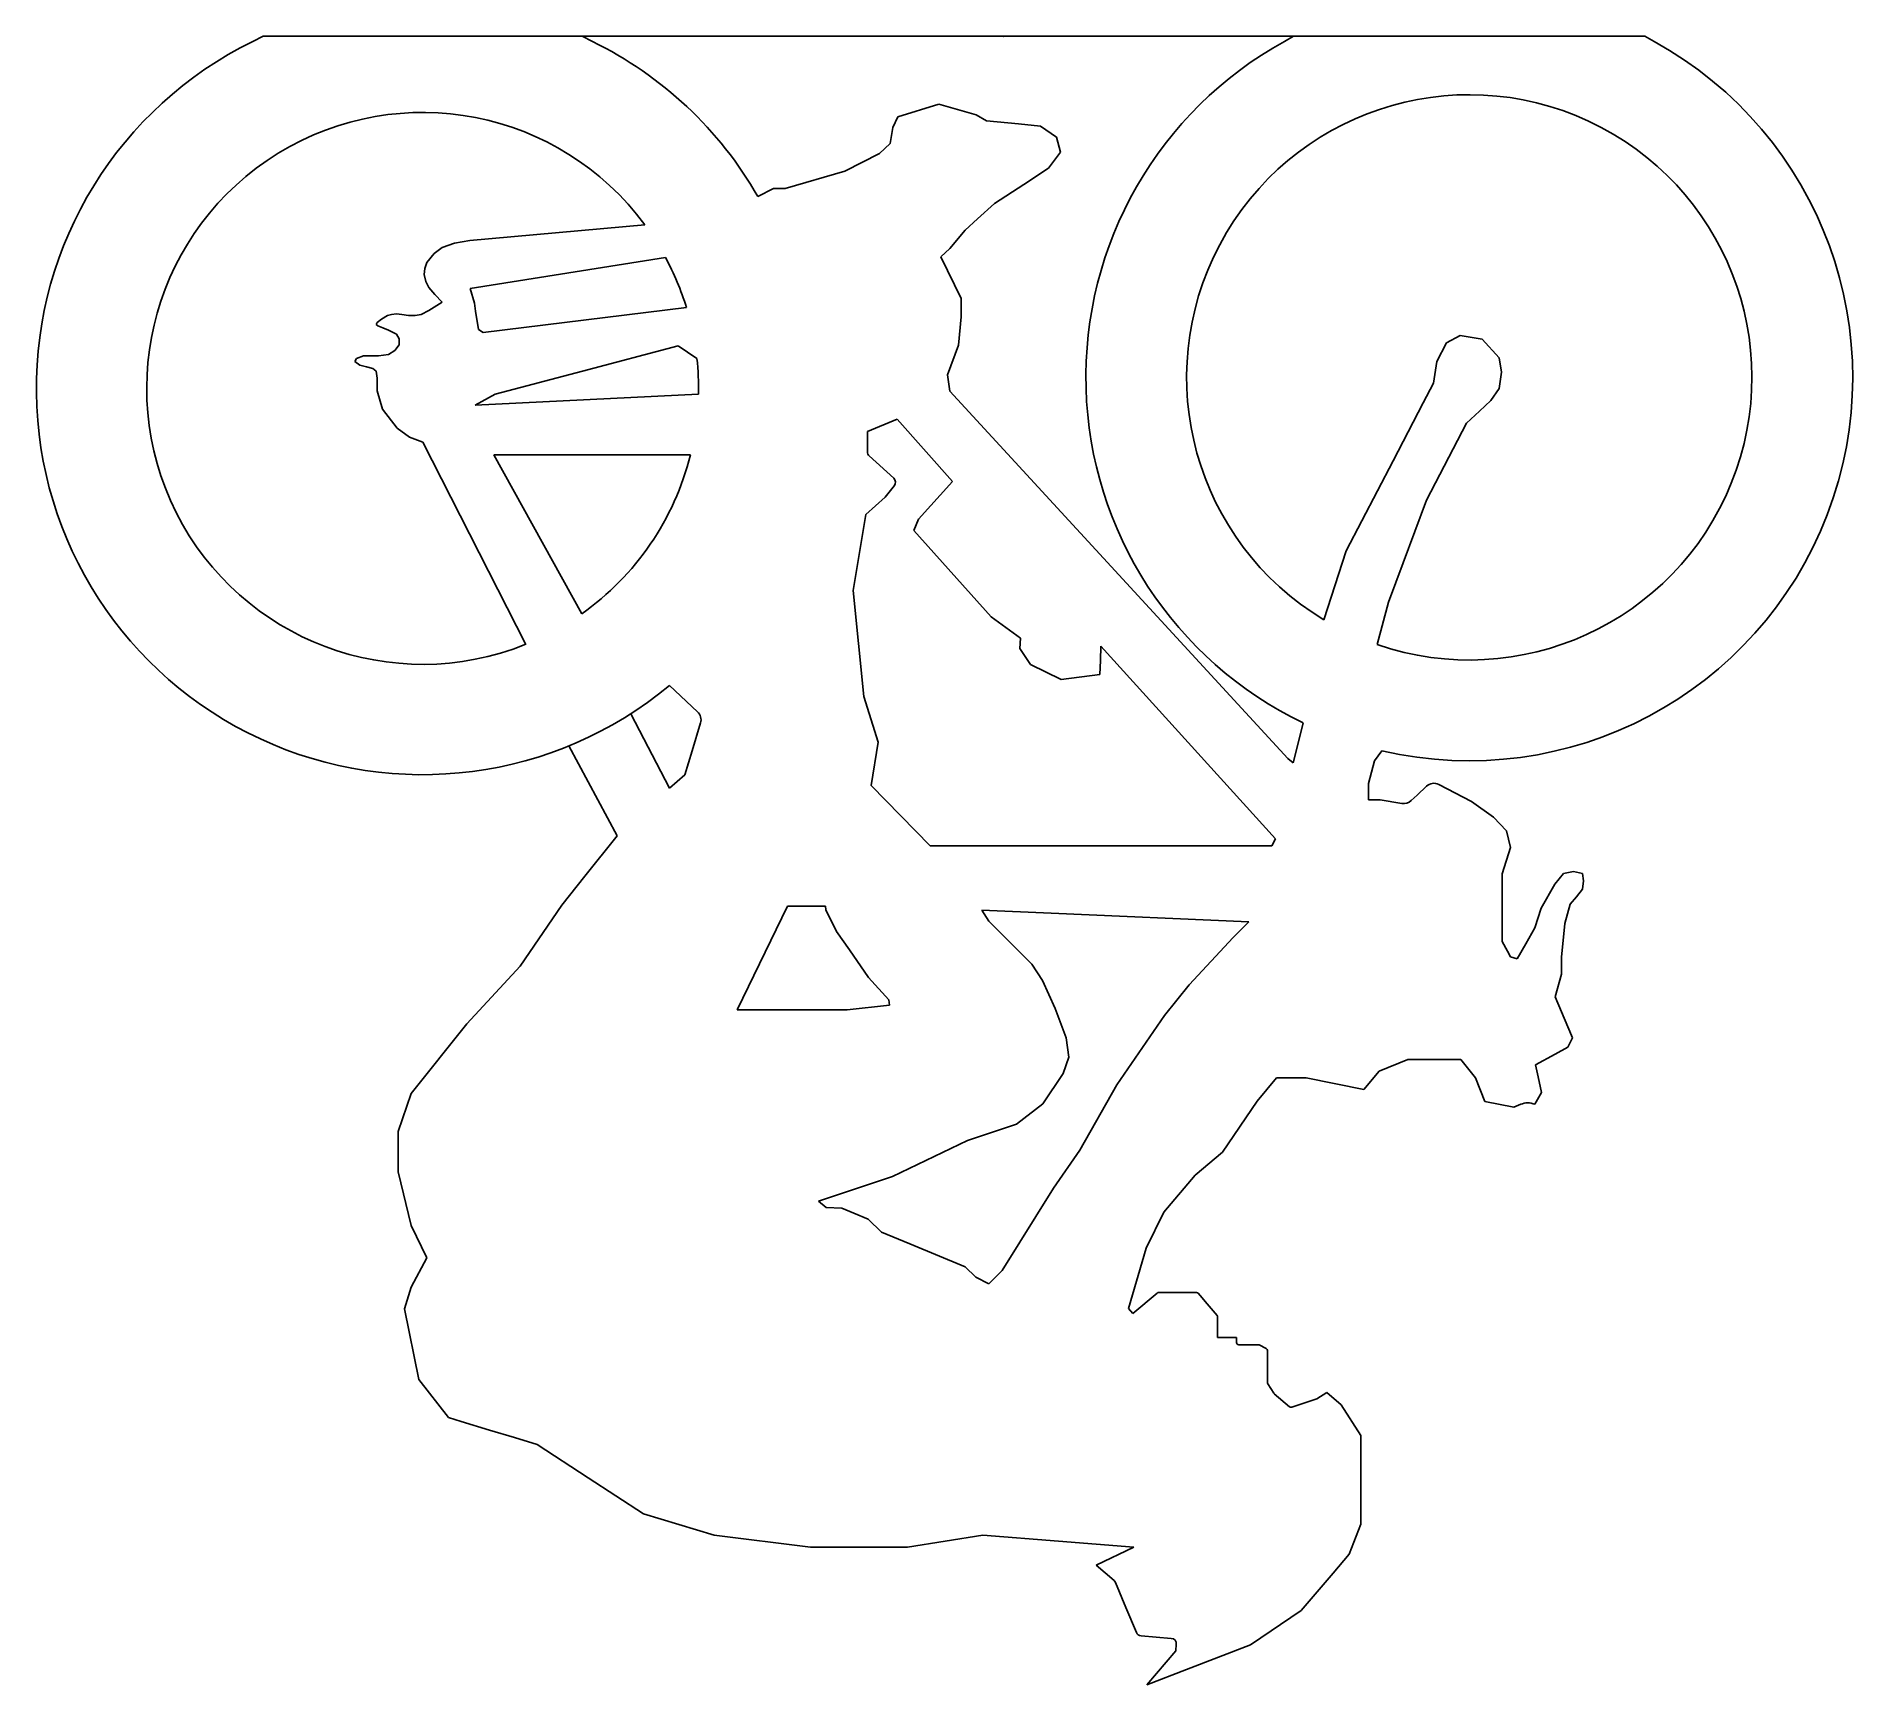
# Model space of a CAD drawing. Header units: millimetres. Extents: x -37.7 to 33.1, y -64.2 to 0.
import ezdxf

# ---------------------------------------------------------------- set-up
doc = ezdxf.new("R2010")
doc.units = ezdxf.units.MM
doc.layers.get('0').update_dxf_attribs({"linetype": 'CONTINUOUS'})

msp = doc.modelspace()

# ---------------------------------------------------------------- linework, layer by layer
for p, q in [((-29.251, -0.2), (-28.843, 0)), ((0, 0), (-28.843, 0)), ((-16.017, -0.2), (-16.426, 0)), ((0, 0), (24.967, 0)), ((10.926, -0.2), (11.289, 0)), ((25.33, -0.2), (24.967, 0)), ((-4.13, -3.139), (-2.528, -2.642)), ((-2.528, -2.642), (-1.076, -3.06)), ((-4.326, -3.554), (-4.13, -3.139)), ((-1.076, -3.06), (-0.675, -3.293)), ((-0.675, -3.293), (0.577, -3.413)), ((0.577, -3.413), (1.428, -3.495)), ((1.428, -3.495), (2.059, -3.924)), ((-4.846, -4.562), (-4.42, -4.172)), ((-4.42, -4.172), (-4.326, -3.554)), ((2.059, -3.924), (2.209, -4.505)), ((-6.19, -5.255), (-4.846, -4.562)), ((2.209, -4.505), (1.744, -5.136)), ((-8.508, -5.931), (-6.19, -5.255)), ((1.744, -5.136), (0.777, -5.767)), ((-9.575, -6.243), (-8.969, -5.931)), ((-8.969, -5.931), (-8.508, -5.931)), ((0.777, -5.767), (-0.366, -6.514)), ((-0.366, -6.514), (-1.025, -7.109)), ((-20.801, -7.956), (-13.981, -7.34)), ((-1.507, -7.544), (-2.097, -8.261)), ((-1.025, -7.109), (-1.507, -7.544)), ((-22.473, -8.81), (-22.19, -8.455)), ((-22.19, -8.455), (-21.877, -8.226)), ((-21.877, -8.226), (-21.394, -8.052)), ((-21.394, -8.052), (-20.801, -7.956)), ((-2.097, -8.261), (-2.452, -8.581)), ((-22.567, -9.278), (-22.547, -9.043)), ((-22.547, -9.043), (-22.473, -8.81)), ((-13.175, -8.613), (-20.784, -9.82)), ((-2.452, -8.581), (-1.656, -10.213)), ((-22.51, -9.549), (-22.567, -9.278)), ((-22.39, -9.784), (-22.51, -9.549)), ((-22.158, -10.055), (-22.39, -9.784)), ((-20.784, -9.82), (-20.613, -10.385)), ((-22.39, -10.676), (-21.876, -10.347)), ((-21.876, -10.347), (-22.158, -10.055)), ((-20.613, -10.385), (-20.574, -10.7)), ((-20.271, -11.538), (-12.36, -10.562)), ((-1.656, -10.213), (-1.656, -10.925)), ((-24.438, -11.228), (-24.432, -11.19)), ((-24.378, -11.271), (-24.438, -11.228)), ((-24.432, -11.19), (-24.408, -11.147)), ((-24.408, -11.147), (-24.235, -11.012)), ((-24.177, -11.35), (-24.378, -11.271)), ((-24.235, -11.012), (-23.998, -10.867)), ((-23.998, -10.867), (-23.849, -10.831)), ((-23.849, -10.831), (-23.654, -10.8)), ((-23.654, -10.8), (-23.442, -10.831)), ((-23.442, -10.831), (-23.187, -10.867)), ((-23.187, -10.867), (-22.927, -10.867)), ((-22.927, -10.867), (-22.691, -10.831)), ((-22.691, -10.831), (-22.39, -10.676)), ((-20.574, -10.7), (-20.454, -11.415)), ((-1.656, -10.925), (-1.763, -12.031)), ((-23.959, -11.436), (-24.177, -11.35)), ((-23.654, -11.598), (-23.959, -11.436)), ((-23.712, -12.238), (-23.548, -12.012)), ((-23.548, -11.782), (-23.654, -11.598)), ((-23.548, -12.012), (-23.548, -11.782)), ((-20.454, -11.415), (-20.271, -11.538)), ((17.237, -11.936), (16.863, -12.658)), ((17.779, -11.651), (17.237, -11.936)), ((18.634, -11.793), (17.779, -11.651)), ((19.298, -12.514), (18.634, -11.793)), ((-25.268, -12.661), (-25.215, -12.55)), ((-25.075, -12.806), (-25.268, -12.661)), ((-25.215, -12.55), (-24.935, -12.441)), ((-24.935, -12.441), (-24.354, -12.441)), ((-24.354, -12.441), (-23.96, -12.391)), ((-23.96, -12.391), (-23.712, -12.238)), ((-12.68, -12.054), (-16.401, -13.034)), ((-11.952, -12.544), (-12.68, -12.054)), ((-1.763, -12.031), (-2.187, -13.178)), ((16.863, -12.658), (16.73, -13.503)), ((19.384, -13.081), (19.298, -12.514)), ((-24.818, -12.873), (-25.075, -12.806)), ((-24.579, -12.936), (-24.818, -12.873)), ((-24.44, -13.041), (-24.579, -12.936)), ((-24.406, -13.31), (-24.44, -13.041)), ((-24.406, -13.804), (-24.406, -13.31)), ((-16.401, -13.034), (-19.813, -13.933)), ((-2.187, -13.178), (-2.106, -13.817)), ((19.298, -13.717), (19.384, -13.081)), ((-24.199, -14.523), (-24.406, -13.804)), ((-20.588, -14.361), (-11.891, -13.933)), ((-19.813, -13.933), (-20.588, -14.361)), ((11.057, -28.128), (-2.106, -13.817)), ((16.73, -13.503), (16.328, -14.278)), ((18.966, -14.187), (19.298, -13.717)), ((-23.63, -15.256), (-24.199, -14.523)), ((16.328, -14.278), (15.158, -16.535)), ((18.017, -15.06), (18.521, -14.596)), ((18.521, -14.596), (18.966, -14.187)), ((-23.139, -15.613), (-23.63, -15.256)), ((-5.309, -15.384), (-4.148, -14.907)), ((-5.309, -16.181), (-5.309, -15.384)), ((-4.148, -14.907), (-1.995, -17.339)), ((16.46, -18.062), (18.017, -15.06)), ((-22.628, -15.798), (-23.139, -15.613)), ((-18.619, -23.677), (-22.628, -15.798)), ((-19.858, -16.302), (-16.439, -22.489)), ((-12.206, -16.302), (-19.858, -16.302)), ((-4.285, -17.207), (-5.24, -16.337)), ((15.158, -16.535), (13.34, -20.04)), ((-4.617, -17.952), (-4.26, -17.493)), ((-1.995, -17.339), (-3.325, -18.799)), ((-5.376, -18.625), (-4.617, -17.952)), ((15.556, -20.503), (16.46, -18.062)), ((-5.862, -21.584), (-5.376, -18.625)), ((-3.325, -18.799), (-3.499, -19.247)), ((-3.499, -19.247), (-0.491, -22.601)), ((13.34, -20.04), (12.465, -22.717)), ((14.988, -22.038), (15.556, -20.503)), ((-5.446, -25.713), (-5.862, -21.584)), ((-0.491, -22.601), (0.648, -23.441)), ((14.544, -23.685), (14.988, -22.038)), ((0.648, -23.441), (0.631, -23.838)), ((0.631, -23.838), (1.038, -24.461)), ((3.761, -24.306), (3.785, -23.753)), ((3.785, -23.753), (10.577, -31.251)), ((1.038, -24.461), (2.232, -25.041)), ((3.738, -24.845), (3.761, -24.306)), ((-11.926, -26.305), (-13.025, -25.284)), ((2.232, -25.041), (3.738, -24.845)), ((-4.892, -27.491), (-5.446, -25.713)), ((-14.523, -26.38), (-13.025, -29.278)), ((-12.139, -27.829), (-11.809, -26.737)), ((11.276, -28.296), (11.665, -26.74)), ((-5.169, -29.176), (-4.892, -27.491)), ((-16.937, -27.633), (-15.062, -31.14)), ((-12.419, -28.754), (-12.139, -27.829)), ((11.276, -28.296), (11.057, -28.128)), ((14.208, -29.095), (14.431, -28.215)), ((14.431, -28.215), (14.728, -27.819)), ((-13.025, -29.278), (-12.419, -28.754)), ((-2.872, -31.528), (-5.169, -29.176)), ((14.208, -29.726), (14.208, -29.095)), ((16.094, -29.545), (15.865, -29.762)), ((16.456, -29.203), (16.094, -29.545)), ((18.213, -29.802), (16.942, -29.136)), ((14.654, -29.726), (14.208, -29.726)), ((15.503, -29.871), (14.654, -29.726)), ((19.069, -30.41), (18.213, -29.802)), ((19.572, -30.943), (19.069, -30.41)), ((19.731, -31.589), (19.572, -30.943)), ((-15.062, -31.14), (-16.314, -32.705)), ((10.442, -31.528), (-2.872, -31.528)), ((10.577, -31.251), (10.442, -31.528)), ((19.413, -32.619), (19.731, -31.589)), ((22.181, -32.517), (21.803, -32.596)), ((22.542, -32.596), (22.181, -32.517)), ((-16.314, -32.705), (-17.214, -33.831)), ((19.413, -33.836), (19.413, -32.619)), ((21.456, -33.02), (20.924, -33.949)), ((21.803, -32.596), (21.456, -33.02)), ((22.299, -33.509), (22.542, -33.214)), ((22.573, -32.882), (22.542, -32.596)), ((22.542, -33.214), (22.573, -32.882)), ((-17.214, -33.831), (-18.835, -36.213)), ((-10.379, -37.904), (-8.421, -33.873)), ((-8.421, -33.873), (-6.947, -33.873)), ((-6.947, -33.873), (-6.932, -34.018)), ((19.413, -35.247), (19.413, -33.836)), ((20.924, -33.949), (20.687, -34.716)), ((21.848, -34.546), (22.063, -33.798)), ((22.063, -33.798), (22.299, -33.509)), ((-6.932, -34.018), (-6.51, -34.853)), ((1.851, -34.149), (-0.857, -34.033)), ((-0.857, -34.033), (-0.582, -34.454)), ((-0.582, -34.454), (0.284, -35.321)), ((9.546, -34.478), (1.851, -34.149)), ((8.929, -35.095), (9.546, -34.478)), ((21.725, -35.854), (21.848, -34.546)), ((-6.51, -34.853), (-6.01, -35.578)), ((0.284, -35.321), (1.094, -36.131)), ((7.217, -36.939), (8.929, -35.095)), ((19.616, -35.63), (19.413, -35.247)), ((20.334, -35.333), (19.994, -35.926)), ((20.687, -34.716), (20.334, -35.333)), ((-6.01, -35.578), (-5.272, -36.647)), ((19.731, -35.845), (19.616, -35.63)), ((19.994, -35.926), (19.731, -35.845)), ((21.725, -36.519), (21.725, -35.854)), ((-18.835, -36.213), (-20.912, -38.454)), ((-5.272, -36.647), (-4.472, -37.516)), ((1.094, -36.131), (1.513, -36.773)), ((1.513, -36.773), (2.006, -37.862)), ((21.472, -37.402), (21.725, -36.519)), ((6.265, -38.125), (7.217, -36.939)), ((21.725, -37.992), (21.472, -37.402)), ((-6.095, -37.904), (-10.379, -37.904)), ((-4.45, -37.734), (-6.095, -37.904)), ((-4.472, -37.516), (-4.45, -37.734)), ((2.006, -37.862), (2.426, -38.997)), ((4.402, -40.829), (6.265, -38.125)), ((21.971, -38.568), (21.725, -37.992)), ((-20.912, -38.454), (-23.081, -41.164)), ((22.154, -38.994), (21.971, -38.568)), ((2.426, -38.997), (2.537, -39.751)), ((21.478, -39.633), (21.971, -39.367)), ((21.971, -39.367), (22.154, -38.994)), ((2.537, -39.751), (2.316, -40.395)), ((14.021, -41.011), (14.614, -40.303)), ((14.614, -40.303), (15.736, -39.848)), ((15.736, -39.848), (16.751, -39.848)), ((16.751, -39.848), (17.8, -39.848)), ((17.8, -39.848), (18.366, -40.559)), ((20.707, -40.047), (21.478, -39.633)), ((20.81, -40.522), (20.707, -40.047)), ((2.316, -40.395), (1.526, -41.571)), ((2.967, -43.368), (4.402, -40.829)), ((9.864, -41.464), (10.622, -40.559)), ((10.622, -40.559), (11.774, -40.559)), ((11.774, -40.559), (14.021, -41.011)), ((18.366, -40.559), (18.74, -41.48)), ((20.939, -41.123), (20.81, -40.522)), ((-23.081, -41.164), (-23.59, -42.646)), ((1.526, -41.571), (0.498, -42.368)), ((8.515, -43.451), (9.864, -41.464)), ((18.74, -41.48), (19.864, -41.696)), ((19.864, -41.696), (20.13, -41.588)), ((20.68, -41.588), (20.939, -41.123)), ((0.498, -42.368), (-1.407, -43.004)), ((-23.59, -42.646), (-23.59, -44.217)), ((-1.407, -43.004), (-4.335, -44.403)), ((1.941, -44.856), (2.967, -43.368)), ((7.449, -44.349), (8.515, -43.451)), ((-23.59, -44.217), (-23.081, -46.304)), ((-4.335, -44.403), (-7.211, -45.361)), ((6.238, -45.795), (7.449, -44.349)), ((-0.069, -48.065), (1.941, -44.856)), ((-7.211, -45.361), (-6.922, -45.606)), ((-6.922, -45.606), (-6.311, -45.632)), ((-6.311, -45.632), (-5.841, -45.826)), ((-5.841, -45.826), (-5.279, -46.058)), ((5.542, -47.19), (6.238, -45.795)), ((-23.081, -46.304), (-22.471, -47.573)), ((-5.279, -46.058), (-4.769, -46.568)), ((-4.769, -46.568), (-3.658, -47.026)), ((-3.658, -47.026), (-1.499, -47.917)), ((4.853, -49.536), (5.542, -47.19)), ((-22.471, -47.573), (-23.081, -48.714)), ((-1.499, -47.917), (-1.094, -48.321)), ((-0.582, -48.578), (-0.069, -48.065)), ((-23.081, -48.714), (-23.335, -49.553)), ((-1.094, -48.321), (-0.582, -48.578)), ((5.976, -48.937), (5.024, -49.739)), ((6.517, -48.917), (6.033, -48.917)), ((7.509, -48.917), (6.517, -48.917)), ((7.644, -49.029), (7.576, -48.948)), ((7.925, -49.363), (7.644, -49.029)), ((8.307, -49.816), (7.925, -49.363)), ((-23.335, -49.553), (-22.776, -52.299)), ((5.024, -49.739), (4.853, -49.536)), ((8.328, -50.675), (8.328, -49.873)), ((9.062, -50.675), (8.328, -50.675)), ((9.062, -50.864), (9.062, -50.675)), ((9.496, -50.952), (9.15, -50.952)), ((9.902, -50.952), (9.496, -50.952)), ((10.223, -51.103), (9.942, -50.961)), ((10.271, -52.429), (10.271, -51.182)), ((-22.776, -52.299), (-21.624, -53.79)), ((10.519, -52.843), (10.285, -52.476)), ((11.131, -53.367), (10.536, -52.862)), ((12.581, -52.815), (12.196, -53.061)), ((13.137, -53.287), (12.581, -52.815)), ((12.196, -53.061), (11.215, -53.384)), ((13.906, -54.49), (13.137, -53.287)), ((-21.624, -53.79), (-21.131, -53.939)), ((-21.131, -53.939), (-20.023, -54.275)), ((-20.023, -54.275), (-19.059, -54.568)), ((-19.059, -54.568), (-18.175, -54.836)), ((-18.175, -54.836), (-16.18, -56.133)), ((13.906, -56.294), (13.906, -54.49)), ((-16.18, -56.133), (-14.027, -57.532)), ((13.906, -57.911), (13.906, -56.294)), ((-14.027, -57.532), (-11.281, -58.366)), ((13.453, -59.109), (13.9, -57.942)), ((-11.281, -58.366), (-7.531, -58.838)), ((-3.756, -58.838), (-0.814, -58.366)), ((-0.814, -58.366), (2.128, -58.602)), ((2.128, -58.602), (5.07, -58.838)), ((-7.531, -58.838), (-3.756, -58.838)), ((5.07, -58.838), (3.599, -59.541)), ((12.821, -59.853), (13.453, -59.109)), ((3.599, -59.541), (4.296, -60.133)), ((11.586, -61.306), (12.821, -59.853)), ((4.354, -60.213), (4.757, -61.181)), ((4.757, -61.181), (5.166, -62.162)), ((9.608, -62.634), (11.586, -61.306)), ((5.344, -62.292), (6.524, -62.386)), ((6.697, -62.869), (5.577, -64.189)), ((6.718, -62.614), (6.697, -62.869)), ((7.11, -63.597), (9.608, -62.634)), ((5.577, -64.189), (7.11, -63.597))]:
    msp.add_line(p, q)
for centre, radius, start, end in [((-22.634, -13.71), 15.043, 116.09424, 309.70081), ((-22.634, -13.71), 15.043, 29.75904, 63.90576), ((18.128, -13.28), 14.931, 118.83762, 244.35205), ((18.128, -13.28), 14.931, -103.16101, 61.16238), ((18.128, -13.28), 11.006, -109.00648, 239.03134), ((-5.098, -16.181), 0.211, 180, 227.66989), ((-12.213, -26.614), 0.422, -16.83229, 47.13002), ((16.746, -29.51), 0.422, 62.33676, 133.35491), ((15.575, -29.454), 0.422, 260.28963, 313.35491), ((20.405, -42.266), 0.732, 67.91625, 112.08375), ((6.033, -49.004), 0.0876, 90, 130.10091), ((7.509, -49.004), 0.0876, 40.07999, 90), ((8.24, -49.873), 0.0876, 0, 40.10091), ((9.15, -50.864), 0.0876, 180, 270), ((9.902, -51.039), 0.0876, 63.14675, 90), ((10.183, -51.182), 0.0876, 0, 63.14675), ((10.359, -52.429), 0.0876, 180, 212.60807), ((10.593, -52.796), 0.0876, 212.60807, 229.65018), ((11.187, -53.3), 0.0876, 229.65018, 288.19026), ((13.819, -57.911), 0.0876, -20.9797, 0), ((4.159, -60.294), 0.211, 22.61986, 49.65018), ((5.361, -62.081), 0.211, 202.61986, 265.40807), ((6.507, -62.597), 0.211, -4.59193, 85.40807)]:
    msp.add_arc(centre, radius, start, end)
at = {"extrusion": (0, 0, -1)}
for centre, radius, start, end in [((22.634, -13.71), 10.745, -111.94492, 143.64246), ((22.634, -13.71), 10.745, 151.68421, 162.96635), ((22.634, -13.71), 10.745, 173.76987, 181.18748), ((22.634, -13.71), 10.745, 193.96015, 234.78889), ((4.427, -17.363), 0.211, 132.33011, 217.80724)]:
    msp.add_arc(centre, radius, start, end, dxfattribs=at)
msp.add_point((0, 0))

doc.saveas('drawing.dxf')
